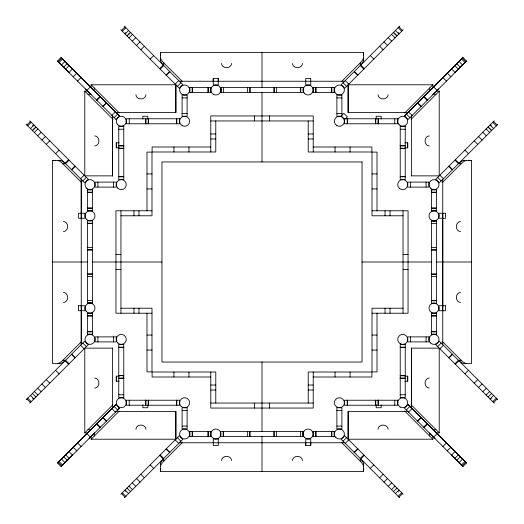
<?xml version="1.0" encoding="UTF-8"?>
<svg xmlns="http://www.w3.org/2000/svg" width="524" height="524" viewBox="0 0 524 524"><rect width="100%" height="100%" fill="white"/><g stroke="black" fill="none" stroke-linecap="round" stroke-linejoin="round"><path stroke-width="0.79" d="M69.109 363.82L65.572 360.283A17.868 14.954 89.9 0 1 62.055 362.903L60.476 363.623L52.518 363.623L52.518 160.377L60.476 160.377L62.055 161.097A17.868 14.954 -89.9 0 1 65.579 163.724L69.109 160.18M81.246 218.259L81.246 179.398L81.246 344.602L81.246 305.741M87.528 91.13L84.79 91.13L84.783 175.861L112.739 175.861M91.13 87.528L91.13 84.79L175.861 84.783L175.861 112.739M94.32 90.711L94.32 87.98M123.769 375.76L118.765 375.466L123.769 375.78M160.18 69.109L163.717 65.572A17.868 14.954 -0.1 0 1 161.097 62.055L160.377 60.476L160.377 52.518L363.623 52.518L363.623 60.476L362.903 62.055A17.868 14.954 0.1 0 1 360.276 65.579L363.82 69.109M363.82 454.891L360.283 458.428A17.868 14.954 -0.1 0 1 362.903 461.945L363.623 463.524L363.623 471.482L160.377 471.482L160.377 468.744M160.18 454.891L163.717 458.428A17.868 14.954 0.1 0 0 161.097 461.945L160.377 463.524L160.377 466.262L161.097 464.677A17.868 14.954 0.1 0 1 163.724 461.159L182.28 442.603M163.724 461.159L163.724 458.421M91.13 436.472L91.13 439.21L175.861 439.217L175.861 411.261M175.861 84.783L175.861 112.509L116.118 112.509M213.261 81.502L213.261 78.469L218.259 78.469L218.259 84.999L213.261 84.999L213.261 78.469M218.259 81.502L218.259 78.469M262 471.482L262 442.544M262 431.494L262 362.045M262 161.955L262 92.506M262 87.501L262 52.518M310.739 442.498L310.739 445.531L305.741 445.531L305.741 442.498M432.87 436.472L432.87 439.21L348.139 439.217L348.139 411.491L407.882 411.491M348.139 112.739L348.139 84.783L432.87 84.79L432.87 87.528M360.276 65.579L360.276 62.841A17.868 14.954 0.1 0 0 362.903 59.323L363.623 57.738L363.623 60.476M363.623 55.256L363.623 52.518M400.231 148.24L405.235 148.534L400.231 148.22M429.68 436.02L429.68 433.289M436.472 432.87L439.21 432.87L439.217 348.139L411.261 348.139M442.793 310.739L442.754 179.398M454.891 160.18L458.428 163.717A17.868 14.954 89.9 0 1 461.945 161.097L463.524 160.377L471.482 160.377L471.482 363.623L463.524 363.623L461.945 362.903A17.868 14.954 -89.9 0 1 458.421 360.276L454.891 363.82M72.515 68.913L68.913 72.515L57.463 61.072L61.072 57.463L119.564 115.961L115.961 119.564M58.144 61.753L61.753 58.144M58.957 62.566L62.566 58.957M61.4 65.009L65.009 61.4M63.653 67.262L67.262 63.653M65.605 69.207L69.207 65.605M73.163 76.773L76.773 73.163M26.881 125.026L30.418 121.489M121.489 30.418L125.026 26.881M27.693 125.845L31.237 122.308M122.308 31.237L125.845 27.7M32.665 125.76L33.674 124.745M124.745 33.674L125.76 32.665M77.5 81.109L81.109 77.5M30.457 128.603L33.995 125.066M125.066 33.995L128.603 30.457M32.39 130.535L35.927 126.998L32.416 130.561M130.535 32.39L126.998 35.927L130.561 32.416M34.342 132.487L37.879 128.95M128.95 37.879L132.487 34.342M37.649 135.795L41.186 132.258M132.258 41.186L135.795 37.649M86.82 90.429L90.429 86.82M41.9 140.046L45.437 136.509M136.509 45.437L140.046 41.9M46.236 144.382L49.773 140.845M140.845 49.773L144.382 46.236M96.364 99.973L99.973 96.364M96.835 100.438L100.438 96.835M102.724 106.333L106.333 102.724M55.557 153.709L59.094 150.172M150.172 59.094L153.709 55.557M102.946 106.549L106.549 102.946M111.848 115.45L115.45 111.848M65.1 163.252L68.637 159.715M159.715 68.637L163.252 65.1M114.068 117.671L117.671 114.068M71.46 169.612L74.998 166.075M166.075 74.998L169.612 71.46M71.683 169.828L75.22 166.291M166.291 75.22L169.828 71.683M80.585 178.73L84.122 175.193M175.193 84.122L178.73 80.585M82.805 180.95L86.342 177.413M177.413 86.342L180.95 82.805M57.738 363.623L59.323 362.903A17.868 14.954 89.9 0 0 62.841 360.276L81.397 341.72M341.72 81.397L360.276 62.841M26.2 399.655L84.698 341.157L88.235 344.694L29.737 403.192M399.655 26.2L341.157 84.698L344.694 88.235L403.192 29.737M27.687 398.161L31.237 401.692M398.155 27.7L401.692 31.237M345.224 118.968L347.346 116.845L343.81 113.308L341.157 115.961L344.694 119.498M87.528 432.87L84.79 432.87L112.961 404.698M404.698 112.961L432.87 84.79M57.535 462.993L116.027 404.502M404.502 116.027L462.993 57.535M61.072 466.53L119.564 408.039L115.961 404.436L57.463 462.928L61.072 466.537L72.515 455.087L68.913 451.485M466.53 61.072L408.039 119.564L404.436 115.961L462.928 57.463L466.537 61.072L455.087 72.515L451.485 68.913M89.028 438.581L94.746 432.857M119.564 408.039L117.671 409.932L114.068 406.329M432.857 94.746L438.581 89.028M91.13 439.21L119.302 411.039M411.039 119.302L439.21 91.13L436.472 91.13M120.815 494.256L179.306 435.765L182.843 439.302L124.352 497.793M494.256 120.815L435.765 179.306L439.302 182.843L497.793 124.352M442.603 182.28L461.159 163.724A17.868 14.954 89.9 0 1 464.677 161.097L466.262 160.377L463.524 160.377M343.05 441.195L346.587 437.658M437.658 346.587L441.195 343.05M345.27 443.415L348.807 439.878M439.878 348.807L443.415 345.27M354.172 452.317L357.709 448.78M448.78 357.709L452.317 354.172M354.388 452.539L357.925 449.002M449.002 357.925L452.539 354.388M406.329 409.932L409.932 406.329M360.748 458.9L364.285 455.363M455.363 364.285L458.9 360.748M408.55 412.152L412.152 408.55M417.451 421.054L421.054 417.451M370.291 468.443L373.828 464.906M464.906 373.828L468.443 370.291M417.667 421.276L421.276 417.667M423.562 427.165L427.165 423.562M424.027 427.636L427.636 424.027M379.618 477.764L383.155 474.227M474.227 383.155L477.764 379.618M383.954 482.1L387.491 478.563M478.563 387.491L482.1 383.954M433.571 437.18L437.18 433.571M388.205 486.351L391.742 482.814M482.814 391.742L486.351 388.205M391.513 489.658L395.05 486.121M486.121 395.05L489.658 391.513M393.465 491.61L396.976 488.047M488.047 396.976L491.61 393.465M395.397 493.543L398.934 490.006M490.006 398.934L493.543 395.397M442.891 446.5L446.5 442.891M398.24 491.335L399.255 490.326M490.326 399.255L491.335 398.24M398.155 496.307L401.692 492.763M492.763 401.692L496.313 398.168M398.974 497.119L402.511 493.582M493.582 402.511L497.119 398.974M447.227 450.837L450.837 447.227M455.087 451.485L451.485 455.087L462.928 466.537L466.537 462.928L408.039 404.436L404.436 408.039L462.928 466.53M454.793 458.395L458.395 454.793M456.738 460.347L460.347 456.738M458.991 462.6L462.6 458.991M461.434 465.043L465.043 461.434M462.247 465.856L465.856 462.247M179.398 81.246L344.602 81.246M87.98 94.32L90.711 94.32M433.289 94.32L436.02 94.32M182.11 97.903L187.114 97.903M336.886 97.903L341.89 97.903M407.882 112.509L348.139 112.509L348.139 84.783M182.11 113.439L187.114 113.439M336.886 113.439L341.89 113.439M210.779 120.952L313.221 120.952M118.765 129.238L123.769 129.238M400.231 129.238L405.235 129.238M210.779 133.974L215.783 133.974M308.217 133.974L313.221 133.974M210.779 138.971L215.783 138.971M308.217 138.971L313.221 138.971M119.19 142.79L116.263 142.823L116.263 147.827L119.19 147.794M404.81 142.79L407.738 142.823L407.738 147.827L404.81 147.794M118.765 145.423L123.769 145.423M400.231 145.423L405.235 145.423M118.765 145.567L123.769 145.567M400.231 145.567L405.235 145.567M118.765 145.738L123.769 145.738M400.231 145.738L405.235 145.738M118.765 145.862L123.769 145.862M400.231 145.862L405.235 145.862M210.779 146.995L152.104 146.995L152.104 151.993L215.783 151.993L215.783 120.952M313.221 146.995L371.896 146.995L371.896 151.993L308.217 151.993L308.217 120.952M118.765 148.24L123.769 148.22M118.765 148.534L123.769 148.534M52.518 160.377L55.256 160.377M60.476 160.377L57.738 160.377L59.323 161.097A17.868 14.954 -89.9 0 1 62.841 163.724L81.397 182.28M468.744 160.377L471.482 160.377M62.841 163.724L65.579 163.724M458.421 163.724L461.159 163.724M146.995 173.935L151.993 173.935M372.007 173.935L377.005 173.935M411.261 175.861L439.217 175.861L439.21 91.13M118.765 176.503L123.769 176.503M400.231 176.503L405.235 176.503M118.765 176.811L123.769 176.811M400.231 176.811L405.235 176.811M146.995 188.941L151.993 188.941M372.007 188.941L377.005 188.941M87.501 189.898L92.506 189.898M431.494 189.898L436.499 189.898M87.501 192.157L92.506 192.157M431.494 192.157L436.499 192.157M87.501 192.439L92.506 192.439M431.494 192.439L436.499 192.439M87.501 207.976L92.506 207.976M431.494 207.976L436.499 207.976M87.501 208.257L92.506 208.257M431.494 208.257L436.499 208.257M87.501 210.517L92.506 210.517M431.494 210.517L436.499 210.517M151.993 210.779L115.948 210.779L115.948 313.221L151.993 313.221M372.007 210.779L408.052 210.779L408.052 313.221L372.007 313.221M120.952 215.783L151.993 215.783L151.993 152.104L146.995 152.104L146.995 210.779M403.048 215.783L372.007 215.783L372.007 152.104L377.005 152.104L377.005 210.779M431.494 221.141L436.499 221.141M87.501 223.198L92.506 223.198M87.501 223.46L92.506 223.46M431.494 223.532L436.499 223.532M87.501 247.361L92.506 247.361M431.494 247.433L436.499 247.433M87.501 249.752L92.506 249.752M431.494 249.824L436.499 249.824M87.501 250.013L92.506 250.013M431.494 250.086L436.499 250.086M115.948 254.494L120.952 254.494M403.048 254.494L408.052 254.494M52.518 262L87.705 262M92.545 262L161.955 262M362.045 262L431.455 262M436.296 262L471.482 262M115.948 269.506L120.952 269.506M403.048 269.506L408.052 269.506M87.501 273.914L92.506 273.914M431.494 273.987L436.499 273.987M87.501 274.176L92.506 274.176M431.494 274.248L436.499 274.248M87.501 276.567L92.506 276.567M431.494 276.639L436.499 276.639M87.501 300.468L92.506 300.468M431.494 300.54L436.499 300.54M431.494 300.802L436.499 300.802M87.501 302.859L92.506 302.859M120.952 308.217L151.993 308.217L151.993 371.896L146.995 371.896L146.995 313.221M403.048 308.217L372.007 308.217L372.007 371.896L377.005 371.896L377.005 313.221M87.501 313.483L92.506 313.483M431.494 313.483L436.499 313.483M87.501 315.743L92.506 315.743M431.494 315.743L436.499 315.743M87.501 316.024L92.506 316.024M431.494 316.024L436.499 316.024M87.501 331.561L92.506 331.561M431.494 331.561L436.499 331.561M87.501 331.843L92.506 331.843M431.494 331.843L436.499 331.843M87.501 334.102L92.506 334.102M431.494 334.102L436.499 334.102M146.995 335.059L151.993 335.059M372.007 335.059L377.005 335.059M118.765 347.189L123.769 347.189M400.231 347.189L405.235 347.189M118.765 347.497L123.769 347.497M400.231 347.497L405.235 347.497M112.739 348.139L84.783 348.139L84.79 432.87M146.995 350.065L151.993 350.065M372.007 350.065L377.005 350.065M62.841 360.276L65.579 360.276M458.421 360.276L461.159 360.276A17.868 14.954 -89.9 0 0 464.677 362.903L466.262 363.623M400.231 375.466L405.235 375.466M400.231 375.78L405.235 375.76M119.19 376.206L116.263 376.173L116.263 381.177L119.19 381.21M404.81 376.206L407.738 376.173L407.738 381.177L404.81 381.21M210.779 377.005L152.104 377.005L152.104 372.007L215.783 372.007L215.783 403.048M313.221 377.005L371.896 377.005L371.896 372.007L308.217 372.007L308.217 403.048M118.765 378.138L123.769 378.138M400.231 378.138L405.235 378.138M118.765 378.262L123.769 378.262M400.231 378.262L405.235 378.262M118.765 378.433L123.769 378.433M400.231 378.433L405.235 378.433M118.765 378.577L123.769 378.577M400.231 378.577L405.235 378.577M210.779 385.029L215.783 385.029M308.217 385.029L313.221 385.029M210.779 390.026L215.783 390.026M308.217 390.026L313.221 390.026M118.765 394.762L123.769 394.762M400.231 394.762L405.235 394.762M210.779 403.048L313.221 403.048M182.11 410.561L187.114 410.561M336.886 410.561L341.89 410.561M116.118 411.491L175.861 411.491L175.861 439.217M182.11 426.097L187.114 426.097M336.886 426.097L341.89 426.097M87.98 429.68L90.711 429.68M433.289 429.68L436.02 429.68M179.398 442.754L344.602 442.754M462.247 58.144L465.856 61.753M461.434 58.957L465.043 62.566M458.991 61.4L462.6 65.009M456.738 63.653L460.347 67.262M454.793 65.605L458.395 69.207M447.227 73.163L450.837 76.773M398.974 26.881L402.511 30.418M493.582 121.489L497.119 125.026M492.763 122.308L496.307 125.845M398.24 32.665L399.255 33.674M490.326 124.745L491.335 125.76M442.891 77.5L446.5 81.109M395.397 30.457L398.934 33.995M490.006 125.066L493.543 128.603M393.465 32.39L397.002 35.927L393.439 32.416M491.61 130.535L488.073 126.998L491.584 130.561M391.513 34.342L395.05 37.879M486.121 128.95L489.658 132.487M388.205 37.649L391.742 41.186M482.814 132.258L486.351 135.795M433.571 86.82L437.18 90.429M383.954 41.9L387.491 45.437M478.563 136.509L482.1 140.046M379.618 46.236L383.155 49.773M474.227 140.845L477.764 144.382M424.027 96.364L427.636 99.973M423.562 96.835L427.165 100.438M417.667 102.724L421.276 106.333M370.291 55.557L373.828 59.094M464.906 150.172L468.443 153.709M417.451 102.946L421.054 106.549M408.55 111.848L412.152 115.45M360.748 65.1L364.285 68.637M455.363 159.715L458.9 163.252M406.329 114.068L409.932 117.671M354.388 71.46L357.925 74.998M449.002 166.075L452.539 169.612M354.172 71.683L357.709 75.22M448.78 166.291L452.317 169.828M345.27 80.585L348.807 84.122M439.878 175.193L443.415 178.73M343.05 82.805L346.587 86.342M437.658 177.413L441.195 180.95M160.377 60.476L160.377 57.738L161.097 59.323A17.868 14.954 -0.1 0 0 163.724 62.841L182.28 81.397M442.603 341.72L461.159 360.276M124.352 26.207L182.843 84.698L179.306 88.235L120.815 29.744M497.793 399.648L439.302 341.157L435.765 344.694L494.256 403.185M91.13 84.79L119.302 112.961M411.039 404.698L439.21 432.87M61 57.535L119.498 116.027M407.973 404.502L466.465 463M57.47 61.072L116.027 119.498M85.419 89.028L91.143 94.746M429.254 432.857L434.972 438.581M84.79 91.13L112.961 119.302M404.698 411.039L432.87 439.21M29.744 120.815L88.235 179.306L84.698 182.843L26.207 124.352M403.185 494.256L344.694 435.765L341.157 439.302L399.648 497.793M341.72 442.603L360.276 461.159A17.868 14.954 -0.1 0 1 362.903 464.677L363.623 466.262L363.623 463.524M82.805 343.05L86.342 346.587M177.413 437.658L180.95 441.195M80.585 345.27L84.122 348.807M175.193 439.878L178.73 443.415M71.683 354.172L75.22 357.709M166.291 448.78L169.828 452.317M71.46 354.388L74.998 357.925M166.075 449.002L169.612 452.539M65.1 360.748L68.637 364.285M159.715 455.363L163.252 458.9M111.848 408.55L115.45 412.152M102.946 417.451L106.549 421.054M55.557 370.291L59.094 373.828M150.172 464.906L153.709 468.443M102.724 417.667L106.333 421.276M96.835 423.562L100.438 427.165M96.364 424.027L99.973 427.636M46.236 379.618L49.773 383.155M140.845 474.227L144.382 477.764M41.9 383.954L45.437 387.491M136.509 478.563L140.046 482.1M86.82 433.571L90.429 437.18M37.649 388.205L41.186 391.742M132.258 482.814L135.795 486.351M34.342 391.513L37.879 395.05M128.95 486.121L132.487 489.658M32.39 393.465L35.953 396.976M127.024 488.047L130.535 491.61M30.457 395.397L33.995 398.934M125.066 490.006L128.603 493.543M77.5 442.891L81.109 446.5M32.665 398.24L33.674 399.255M124.745 490.326L125.76 491.335M122.308 492.763L125.845 496.307M26.881 398.974L30.418 402.511M121.489 493.582L125.026 497.119M73.163 447.227L76.773 450.837M65.605 454.793L69.207 458.395M63.653 456.738L67.262 460.347M61.4 458.991L65.009 462.6M58.957 461.434L62.566 465.043M58.144 462.247L61.753 465.856M363.623 468.744L363.623 471.482M360.276 458.421L360.276 461.159M163.724 62.841L163.724 65.579M160.377 52.518L160.377 55.256M442.754 213.261L442.754 344.602M429.68 87.98L429.68 90.711M426.097 182.11L426.097 187.114M426.097 336.886L426.097 341.89M411.419 116.046L411.419 175.861M410.561 182.11L410.561 187.114M410.561 336.886L410.561 341.89M407.665 142.79L407.665 147.794M407.665 376.206L407.665 381.21M403.048 210.779L403.048 313.221M394.762 118.765L394.762 123.769M394.762 400.231L394.762 405.235M390.026 210.779L390.026 215.783M390.026 308.217L390.026 313.221M385.029 210.779L385.029 215.783M385.029 308.217L385.029 313.221M381.177 119.125L381.177 116.263L376.173 116.263L376.173 119.125M381.177 404.875L381.177 407.738L376.173 407.738L376.173 404.875M378.577 118.765L378.577 123.769M378.577 400.231L378.577 405.235M378.433 118.765L378.433 123.769M378.433 400.231L378.433 405.235M378.262 118.765L378.262 123.769M378.262 400.231L378.262 405.235M378.138 118.765L378.138 123.769M378.138 400.231L378.138 405.235M375.76 118.765L375.78 123.769M375.78 400.231L375.76 405.235M375.466 118.765L375.466 123.769M375.466 400.231L375.466 405.235M350.065 146.995L350.065 151.993M350.065 372.007L350.065 377.005M348.139 411.261L348.139 439.217M347.497 118.765L347.497 123.769M347.497 400.231L347.497 405.235M347.189 118.765L347.189 123.769M347.189 400.231L347.189 405.235M335.059 146.995L335.059 151.993M335.059 372.007L335.059 377.005M334.102 87.501L334.102 92.506M334.102 431.494L334.102 436.499M331.843 87.501L331.843 92.506M331.843 431.494L331.843 436.499M331.561 87.501L331.561 92.506M331.561 431.494L331.561 436.499M316.024 87.501L316.024 92.506M316.024 431.494L316.024 436.499M315.743 87.501L315.743 92.506M315.743 431.494L315.743 436.499M313.483 87.501L313.483 92.506M313.483 431.494L313.483 436.499M313.221 151.993L313.221 115.948L210.779 115.948L210.779 151.993M313.221 372.007L313.221 408.052L210.779 408.052L210.779 372.007M310.739 445.531L310.739 439.001L305.741 439.001L305.741 445.531M302.859 431.494L302.859 436.499M300.802 87.501L300.802 92.506M300.54 87.501L300.54 92.506M300.468 431.494L300.468 436.499M276.639 87.501L276.639 92.506M276.567 431.494L276.567 436.499M274.248 87.501L274.248 92.506M274.176 431.494L274.176 436.499M273.987 87.501L273.987 92.506M273.914 431.494L273.914 436.499M269.506 115.948L269.506 120.952M269.506 403.048L269.506 408.052M262 436.499L262 442.754M254.494 115.948L254.494 120.952M254.494 403.048L254.494 408.052M250.086 87.501L250.086 92.506M250.013 431.494L250.013 436.499M249.824 87.501L249.824 92.506M249.752 431.494L249.752 436.499M247.433 87.501L247.433 92.506M247.361 431.494L247.361 436.499M223.532 87.501L223.532 92.506M223.46 431.494L223.46 436.499M223.198 431.494L223.198 436.499M221.141 87.501L221.141 92.506M210.517 87.501L210.517 92.506M210.517 431.494L210.517 436.499M208.257 87.501L208.257 92.506M208.257 431.494L208.257 436.499M207.976 87.501L207.976 92.506M207.976 431.494L207.976 436.499M192.439 87.501L192.439 92.506M192.439 431.494L192.439 436.499M192.157 87.501L192.157 92.506M192.157 431.494L192.157 436.499M189.898 87.501L189.898 92.506M189.898 431.494L189.898 436.499M188.941 146.995L188.941 151.993M188.941 372.007L188.941 377.005M176.811 118.765L176.811 123.769M176.811 400.231L176.811 405.235M176.503 118.765L176.503 123.769M176.503 400.231L176.503 405.235M173.935 146.995L173.935 151.993M173.935 372.007L173.935 377.005M160.377 463.524L160.377 471.482M148.534 118.765L148.534 123.769M148.534 400.231L148.534 405.235M148.24 118.765L148.22 123.769M148.22 400.231L148.24 405.235M147.827 119.125L147.827 116.263L142.823 116.263L142.823 119.125M147.827 404.875L147.827 407.738L142.823 407.738L142.823 404.875M145.862 118.765L145.862 123.769M145.862 400.231L145.862 405.235M145.738 118.765L145.738 123.769M145.738 400.231L145.738 405.235M145.567 118.765L145.567 123.769M145.567 400.231L145.567 405.235M145.423 118.765L145.423 123.769M145.423 400.231L145.423 405.235M138.971 210.779L138.971 215.783M138.971 308.217L138.971 313.221M133.974 210.779L133.974 215.783M133.974 308.217L133.974 313.221M129.238 118.765L129.238 123.769M129.238 400.231L129.238 405.235M120.952 210.779L120.952 313.221M116.335 142.79L116.335 147.794M116.335 376.206L116.335 381.21M113.439 182.11L113.439 187.114M113.439 336.886L113.439 341.89M112.581 348.139L112.581 407.954M97.903 182.11L97.903 187.114M97.903 336.886L97.903 341.89M94.32 433.289L94.32 436.02M63.463 221.534A5.004 4.185 -90 0 1 67.648 226.538A5.004 4.185 -90 0 1 63.463 231.543M94.726 135.939A5.004 4.185 -90 0 1 98.912 140.936A5.004 4.185 -90 0 1 94.726 145.941M63.463 292.458A5.004 4.185 90 0 1 67.648 297.462A5.004 4.185 90 0 1 63.463 302.466M94.726 378.059A5.004 4.185 90 0 1 98.912 383.064A5.004 4.185 90 0 1 94.726 388.061M221.534 460.537A5.004 4.185 0 0 1 226.538 456.352A5.004 4.185 0 0 1 231.543 460.537M135.939 429.274A5.004 4.185 0 0 1 140.936 425.088A5.004 4.185 0 0 1 145.941 429.274M292.458 460.537A5.004 4.185 0 0 1 297.462 456.352A5.004 4.185 0 0 1 302.466 460.537M378.059 429.274A5.004 4.185 0 0 1 383.064 425.088A5.004 4.185 0 0 1 388.061 429.274M460.537 302.466A5.004 4.185 -90 0 1 456.352 297.462A5.004 4.185 -90 0 1 460.537 292.458M429.274 388.061A5.004 4.185 -90 0 1 425.088 383.064A5.004 4.185 -90 0 1 429.274 378.059M460.537 231.543A5.004 4.185 90 0 1 456.352 226.538A5.004 4.185 90 0 1 460.537 221.534M429.274 145.941A5.004 4.185 90 0 1 425.088 140.936A5.004 4.185 90 0 1 429.274 135.939M302.466 63.463A5.004 4.185 0 0 1 297.462 67.648A5.004 4.185 0 0 1 292.458 63.463M388.061 94.726A5.004 4.185 0 0 1 383.064 98.912A5.004 4.185 0 0 1 378.059 94.726M231.543 63.463A5.004 4.185 0 0 1 226.538 67.648A5.004 4.185 0 0 1 221.534 63.463M145.941 94.726A5.004 4.185 0 0 1 140.936 98.912A5.004 4.185 0 0 1 135.939 94.726M78.469 305.741L78.469 310.739L84.999 310.739L84.999 305.741L78.469 305.741M112.581 116.046L112.581 175.861L112.581 116.046M411.419 348.139L411.419 407.954L411.419 348.139M445.531 213.261L445.531 218.259L439.001 218.259L439.001 213.261L445.531 213.261M310.739 78.469L305.741 78.469L305.741 84.999L310.739 84.999L310.739 78.469M210.799 87.501L189.616 87.501L189.616 92.506L210.799 92.506L210.799 87.501M303.193 87.501L220.879 87.501L220.879 92.506L303.193 92.506L303.193 87.501M334.384 87.501L313.201 87.501L313.201 92.506L334.384 92.506L334.384 87.501M187.114 95.08L182.11 95.08L182.11 116.263L187.114 116.263L187.114 95.08M341.89 95.08L336.886 95.08L336.886 116.263L341.89 116.263L341.89 95.08M179.608 118.765L126.271 118.765L126.271 123.769L179.608 123.769L179.608 118.765M397.729 118.765L344.392 118.765L344.392 123.769L397.729 123.769L397.729 118.765M123.769 126.271L118.765 126.271L118.765 179.608L123.769 179.608L123.769 126.271M405.235 126.271L400.231 126.271L400.231 179.608L405.235 179.608L405.235 126.271M362.045 161.955L161.955 161.955L161.955 362.045L362.045 362.045L362.045 161.955M116.263 182.11L95.08 182.11L95.08 187.114L116.263 187.114L116.263 182.11M428.92 182.11L407.738 182.11L407.738 187.114L428.92 187.114L428.92 182.11M92.506 189.616L87.501 189.616L87.501 210.799L92.506 210.799L92.506 189.616M436.499 189.616L431.494 189.616L431.494 210.799L436.499 210.799L436.499 189.616M84.999 213.261L78.469 213.261L78.469 218.259L84.999 218.259L84.999 213.261M92.506 220.807L87.501 220.807L87.501 303.121L92.506 303.121L92.506 220.807M436.499 220.879L431.494 220.879L431.494 303.193L436.499 303.193L436.499 220.879M445.531 305.741L439.001 305.741L439.001 310.739L445.531 310.739L445.531 305.741M92.506 313.201L87.501 313.201L87.501 334.384L92.506 334.384L92.506 313.201M436.499 313.201L431.494 313.201L431.494 334.384L436.499 334.384L436.499 313.201M116.263 336.886L95.08 336.886L95.08 341.89L116.263 341.89L116.263 336.886M428.92 336.886L407.738 336.886L407.738 341.89L428.92 341.89L428.92 336.886M123.769 344.392L118.765 344.392L118.765 397.729L123.769 397.729L123.769 344.392M405.235 344.392L400.231 344.392L400.231 397.729L405.235 397.729L405.235 344.392M179.608 400.231L126.271 400.231L126.271 405.235L179.608 405.235L179.608 400.231M397.729 400.231L344.392 400.231L344.392 405.235L397.729 405.235L397.729 400.231M187.114 407.738L182.11 407.738L182.11 428.92L187.114 428.92L187.114 407.738M341.89 407.738L336.886 407.738L336.886 428.92L341.89 428.92L341.89 407.738M210.799 431.494L189.616 431.494L189.616 436.499L210.799 436.499L210.799 431.494M303.121 431.494L220.807 431.494L220.807 436.499L303.121 436.499L303.121 431.494M334.384 431.494L313.201 431.494L313.201 436.499L334.384 436.499L334.384 431.494M218.259 439.001L213.261 439.001L213.261 445.531L218.259 445.531L218.259 439.001M117.795 124.804A5.004 5.004 0 0 0 126.166 122.557A5.004 5.004 0 0 0 120.042 116.433A5.004 5.004 0 0 0 117.795 124.804M117.73 188.149A5.004 5.004 0 0 0 126.094 185.909A5.004 5.004 0 0 0 119.97 179.778A5.004 5.004 0 0 0 117.73 188.149M86.467 188.149A5.004 5.004 0 0 0 94.831 185.909A5.004 5.004 0 0 0 88.707 179.778A5.004 5.004 0 0 0 86.467 188.149M86.467 219.412A5.004 5.004 0 0 0 94.831 217.172A5.004 5.004 0 0 0 88.707 211.041A5.004 5.004 0 0 0 86.467 219.412M182.11 125.596A5.004 5.004 0 0 0 189.616 121.267A5.004 5.004 0 0 0 182.11 116.931A5.004 5.004 0 0 0 182.11 125.596M213.373 94.333A5.004 5.004 0 0 0 220.879 90.004A5.004 5.004 0 0 0 213.373 85.667A5.004 5.004 0 0 0 213.373 94.333M182.11 94.333A5.004 5.004 0 0 0 189.616 90.004A5.004 5.004 0 0 0 182.11 85.667A5.004 5.004 0 0 0 182.11 94.333M118.837 407.069A5.004 5.004 0 0 0 126.336 402.733A5.004 5.004 0 0 0 118.837 398.404A5.004 5.004 0 0 0 118.837 407.069M117.73 342.925A5.004 5.004 0 0 0 126.094 340.685A5.004 5.004 0 0 0 119.97 334.554A5.004 5.004 0 0 0 117.73 342.925M86.467 342.925A5.004 5.004 0 0 0 94.831 340.685A5.004 5.004 0 0 0 88.707 334.554A5.004 5.004 0 0 0 86.467 342.925M86.467 311.662A5.004 5.004 0 0 0 94.831 309.422A5.004 5.004 0 0 0 88.707 303.291A5.004 5.004 0 0 0 86.467 311.662M181.075 406.27A5.004 5.004 0 0 0 189.446 404.03A5.004 5.004 0 0 0 183.315 397.899A5.004 5.004 0 0 0 181.075 406.27M213.373 438.333A5.004 5.004 0 0 0 220.879 433.996A5.004 5.004 0 0 0 213.373 429.667A5.004 5.004 0 0 0 213.373 438.333M181.075 437.533A5.004 5.004 0 0 0 189.446 435.293A5.004 5.004 0 0 0 183.315 429.169A5.004 5.004 0 0 0 181.075 437.533M399.131 124.804A5.004 5.004 0 0 0 407.495 122.557A5.004 5.004 0 0 0 401.371 116.433A5.004 5.004 0 0 0 399.131 124.804M399.196 188.149A5.004 5.004 0 0 0 407.567 185.909A5.004 5.004 0 0 0 401.443 179.778A5.004 5.004 0 0 0 399.196 188.149M430.459 188.149A5.004 5.004 0 0 0 438.83 185.909A5.004 5.004 0 0 0 432.706 179.778A5.004 5.004 0 0 0 430.459 188.149M431.494 220.204A5.004 5.004 0 0 0 439.001 215.875A5.004 5.004 0 0 0 431.494 211.545A5.004 5.004 0 0 0 431.494 220.204M336.886 125.596A5.004 5.004 0 0 0 344.392 121.267A5.004 5.004 0 0 0 336.886 116.931A5.004 5.004 0 0 0 336.886 125.596M304.588 93.541A5.004 5.004 0 0 0 312.959 91.294A5.004 5.004 0 0 0 306.828 85.17A5.004 5.004 0 0 0 304.588 93.541M336.886 94.333A5.004 5.004 0 0 0 344.392 90.004A5.004 5.004 0 0 0 336.886 85.667A5.004 5.004 0 0 0 336.886 94.333M400.166 407.069A5.004 5.004 0 0 0 407.665 402.733A5.004 5.004 0 0 0 400.166 398.404A5.004 5.004 0 0 0 400.166 407.069M400.231 343.718A5.004 5.004 0 0 0 407.738 339.388A5.004 5.004 0 0 0 400.231 335.059A5.004 5.004 0 0 0 400.231 343.718M430.459 342.925A5.004 5.004 0 0 0 438.83 340.685A5.004 5.004 0 0 0 432.706 334.554A5.004 5.004 0 0 0 430.459 342.925M431.494 312.455A5.004 5.004 0 0 0 439.001 308.125A5.004 5.004 0 0 0 431.494 303.796A5.004 5.004 0 0 0 431.494 312.455M336.886 407.069A5.004 5.004 0 0 0 344.392 402.733A5.004 5.004 0 0 0 336.886 398.404A5.004 5.004 0 0 0 336.886 407.069M304.588 437.533A5.004 5.004 0 0 0 312.959 435.293A5.004 5.004 0 0 0 306.828 429.169A5.004 5.004 0 0 0 304.588 437.533M335.851 437.533A5.004 5.004 0 0 0 344.222 435.293A5.004 5.004 0 0 0 338.091 429.169A5.004 5.004 0 0 0 335.851 437.533"/></g></svg>
